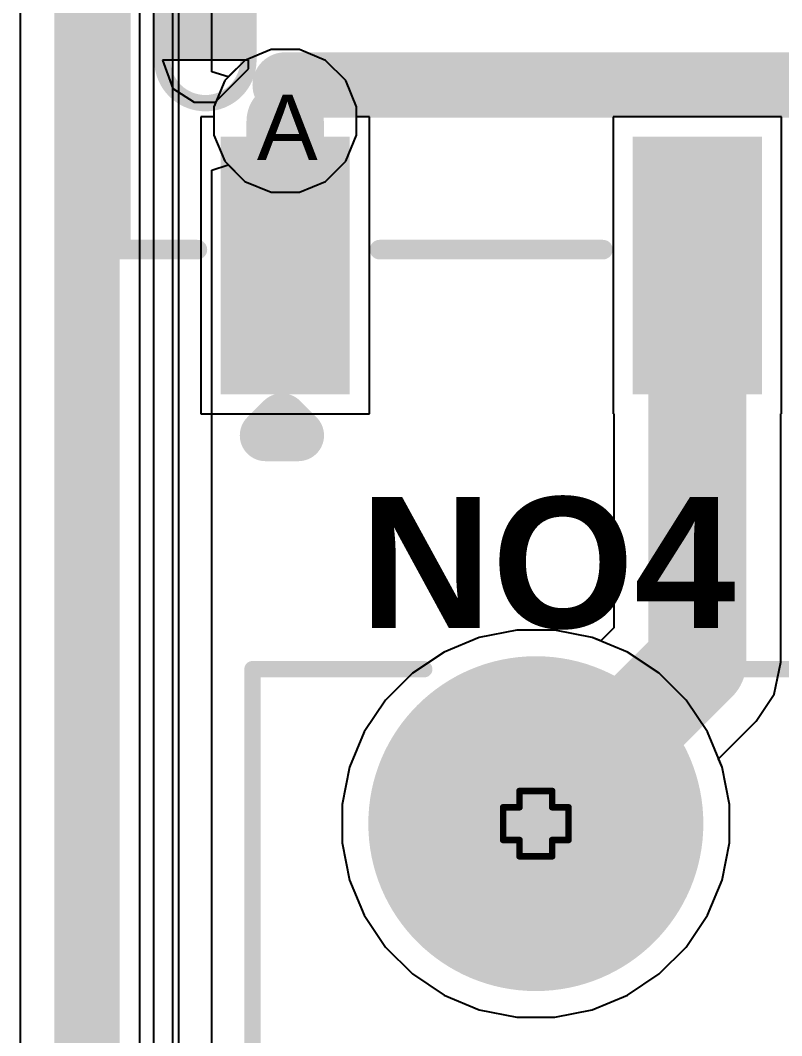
# Model space of a CAD drawing. Header units: inches. Extents: x 0 to 5271, y 0 to 5417.
# Drawn here: x 7.76 to 13.67, y 6.4 to 14.29 of the extents above; entities that cross this region are included whole.
import ezdxf

# ---------------------------------------------------------------- set-up
doc = ezdxf.new("R2010")
doc.units = ezdxf.units.IN
for name, color, linetype in [('Bottom Layer', 5, 'Continuous'), ('Bottom Solder', 6, 'Continuous'), ('Drill Drawing', 1, 'Continuous'), ('L2_GND1', 16, 'Continuous'), ('L3_SIG1', 76, 'Continuous'), ('L4_PWR', 90, 'Continuous'), ('L5_GND2', 156, 'Continuous'), ('L6_SIG2', 130, 'Continuous'), ('L7_GND3', 216, 'Continuous'), ('Multi-Layer', 9, 'Continuous'), ('Pad Holes', 156, 'Continuous'), ('Top Layer', 1, 'Continuous'), ('Top Overlay', 2, 'Continuous'), ('Top Paste', 8, 'Continuous'), ('Top Solder', 216, 'Continuous'), ('Via Holes', 16, 'Continuous')]:
    doc.layers.add(name, color=color, linetype=linetype)
doc.styles.add('Arial', font='', dxfattribs={"height": 0.2})
doc.styles.add('Arial_Bold', font='', dxfattribs={"height": 0.2})
doc.styles.get('Arial').set_extended_font_data('Arial')
doc.styles.get('Arial_Bold').set_extended_font_data('Arial', bold=True)

# ---------------------------------------------------------------- blocks, each defined once
blk = doc.blocks.new('G6K_2F_Y_TR_DC5_516')
at = {"layer": 'Top Layer'}
for points in [[(-4.4, 4.2), (-2.6, 4.2), (-2.6, 3.4), (-4.4, 3.4)], [(-4.4, 1), (-2.6, 1), (-2.6, 0.2), (-4.4, 0.2)]]:
    blk.add_hatch(color=1, dxfattribs=at).paths.add_polyline_path(points)
at = {"layer": 'Top Overlay'}
blk.add_hatch(color=2, dxfattribs=at).paths.add_polyline_path([(-1.905, 4.0849), (-0.5803, 4.0849), (-0.5803, 4.7531), (-1.905, 4.7531)])
at = {"layer": 'Top Paste'}
for points in [[(-4.4, 4.2), (-2.6, 4.2), (-2.6, 3.4), (-4.4, 3.4)], [(-4.4, 1), (-2.6, 1), (-2.6, 0.2), (-4.4, 0.2)]]:
    blk.add_hatch(color=8, dxfattribs=at).paths.add_polyline_path(points)
at = {"layer": 'Top Solder'}
for points in [[(-4.5016, 4.3016), (-2.4984, 4.3016), (-2.4984, 3.2984), (-4.5016, 3.2984)], [(-4.5016, 1.1016), (-2.4984, 1.1016), (-2.4984, 0.0984), (-4.5016, 0.0984)]]:
    blk.add_hatch(color=216, dxfattribs=at).paths.add_polyline_path(points)
at = {"layer": 'Top Overlay'}
for p, q in [((-1.905, 4.7537), (-2.1245, 4.6714)), ((-1.905, 4.0855), (-1.905, 4.7537)), ((-2.1245, 4.6714), (-2.2301, 4.5072)), ((-2.2301, 4.5072), (-2.2301, 4.3425)), ((-2.2301, 4.3425), (-1.9731, 4.0855)), ((-1.9731, 4.0855), (-1.905, 4.0855))]:
    blk.add_line(p, q, dxfattribs=at)
for points in [[(-3.377, 5.0762, 0.1524, 0.1524, 0), (3.377, 5.0762, 0.1524, 0.1524, 0)], [(-3.377, 5.0762, 0.1524, 0.1524, 0), (-3.377, 4.482, 0.1524, 0.1524, 0)], [(-1.905, 4.0855, 0.127, 0.127, -1), (-1.905, 4.7537, 0.127, 0.127, 0)], [(-1.905, 4.7537, 0.127, 0.127, 0), (-0.5803, 4.7537, 0.127, 0.127, 0)], [(-4.8208, 3.9524, 0.4, 0.4, 0), (-4.8208, 3.6984, 0.4, 0.4, 0)], [(-4.8208, 3.9524, 0.4, 0.4, 0), (-4.6938, 3.8254, 0.4, 0.4, 0)], [(-1.905, 4.0855, 0.127, 0.127, 0), (-0.5803, 4.0855, 0.127, 0.127, 0)], [(-4.6938, 3.8254, 0.4, 0.4, 0), (-4.8208, 3.6984, 0.4, 0.4, 0)], [(-3.377, 3.0673, 0.1524, 0.1524, 0), (-3.377, 1.3327, 0.1524, 0.1524, 0)]]:
    blk.add_lwpolyline(points, format="xyseb", dxfattribs=at)
for points in [[(-3.4151, 5.0762, 0.0762, 0.0762, 1), (-3.3389, 5.0762, 0.0762, 0.0762, 1)], [(-3.4151, 5.0762, 0.0762, 0.0762, 1), (-3.3389, 5.0762, 0.0762, 0.0762, 1)], [(-1.9368, 4.7537, 0.0635, 0.0635, 1), (-1.8733, 4.7537, 0.0635, 0.0635, 1)], [(-1.9367, 4.7537, 0.0635, 0.0635, 1), (-1.8733, 4.7537, 0.0635, 0.0635, 1)], [(-3.4151, 4.482, 0.0762, 0.0762, 1), (-3.3389, 4.482, 0.0762, 0.0762, 1)], [(-4.9208, 3.9524, 0.2, 0.2, 1), (-4.7208, 3.9524, 0.2, 0.2, 1)], [(-4.9208, 3.9524, 0.2, 0.2, 1), (-4.7208, 3.9524, 0.2, 0.2, 1)], [(-1.9368, 4.0855, 0.0635, 0.0635, 1), (-1.8733, 4.0855, 0.0635, 0.0635, 1)], [(-1.9367, 4.0855, 0.0635, 0.0635, 1), (-1.8733, 4.0855, 0.0635, 0.0635, 1)], [(-4.7938, 3.8254, 0.2, 0.2, 1), (-4.5938, 3.8254, 0.2, 0.2, 1)], [(-4.7938, 3.8254, 0.2, 0.2, 1), (-4.5938, 3.8254, 0.2, 0.2, 1)], [(-4.9208, 3.6984, 0.2, 0.2, 1), (-4.7208, 3.6984, 0.2, 0.2, 1)], [(-4.9208, 3.6984, 0.2, 0.2, 1), (-4.7208, 3.6984, 0.2, 0.2, 1)], [(-3.4151, 3.0673, 0.0762, 0.0762, 1), (-3.3389, 3.0673, 0.0762, 0.0762, 1)], [(-3.4151, 1.3327, 0.0762, 0.0762, 1), (-3.3389, 1.3327, 0.0762, 0.0762, 1)]]:
    blk.add_lwpolyline(points, format="xyseb", close=True, dxfattribs=at)
blk = doc.blocks.new('DB2ERC_3_5_3P_GN_524')
at = {"layer": 'Bottom Layer'}
h = blk.add_hatch(color=5, dxfattribs=at)
edge = h.paths.add_edge_path()
edge.add_arc((-3.5, 0), 1.25, 0, 360)
at = {"layer": 'Bottom Solder'}
h = blk.add_hatch(color=6, dxfattribs=at)
edge = h.paths.add_edge_path()
edge.add_arc((-3.5, 0), 1.3008, 0, 360)
at = {"layer": 'L2_GND1'}
h = blk.add_hatch(color=16, dxfattribs=at)
edge = h.paths.add_edge_path()
edge.add_arc((-3.5, 0), 1.25, 0, 360)
at = {"layer": 'L3_SIG1'}
h = blk.add_hatch(color=76, dxfattribs=at)
edge = h.paths.add_edge_path()
edge.add_arc((-3.5, 0), 1.25, 0, 360)
at = {"layer": 'L4_PWR'}
h = blk.add_hatch(color=90, dxfattribs=at)
edge = h.paths.add_edge_path()
edge.add_arc((-3.5, 0), 1.25, 0, 360)
at = {"layer": 'L5_GND2'}
h = blk.add_hatch(color=156, dxfattribs=at)
edge = h.paths.add_edge_path()
edge.add_arc((-3.5, 0), 1.25, 0, 360)
at = {"layer": 'L6_SIG2'}
h = blk.add_hatch(color=130, dxfattribs=at)
edge = h.paths.add_edge_path()
edge.add_arc((-3.5, 0), 1.25, 0, 360)
at = {"layer": 'L7_GND3'}
h = blk.add_hatch(color=216, dxfattribs=at)
edge = h.paths.add_edge_path()
edge.add_arc((-3.5, 0), 1.25, 0, 360)
at = {"layer": 'Multi-Layer'}
h = blk.add_hatch(color=9, dxfattribs=at)
edge = h.paths.add_edge_path()
edge.add_arc((-3.5, 0), 1.25, 0, 360)
at = {"layer": 'Pad Holes'}
h = blk.add_hatch(color=7, dxfattribs=at)
edge = h.paths.add_edge_path()
edge.add_arc((-3.5, 0), 0.8, 0, 360)
at = {"layer": 'Top Layer'}
h = blk.add_hatch(color=1, dxfattribs=at)
edge = h.paths.add_edge_path()
edge.add_arc((-3.5, 0), 1.25, 0, 360)
at = {"layer": 'Top Solder'}
h = blk.add_hatch(color=216, dxfattribs=at)
edge = h.paths.add_edge_path()
edge.add_arc((-3.5, 0), 1.3008, 0, 360)
at = {"layer": 'Top Overlay'}
for points in [[(-5.7, -8.001, 0.127, 0.127, 0), (-5.7, 1.2, 0.127, 0.127, 0)], [(-5.7, 1.2, 0.127, 0.127, 0), (-4.3664, 1.2, 0.127, 0.127, 0)], [(-2.6336, 1.2, 0.127, 0.127, 0), (-0.8664, 1.2, 0.127, 0.127, 0)]]:
    blk.add_lwpolyline(points, format="xyseb", dxfattribs=at)
for points in [[(-5.7318, 1.2, 0.0635, 0.0635, 1), (-5.6683, 1.2, 0.0635, 0.0635, 1)], [(-5.7318, 1.2, 0.0635, 0.0635, 1), (-5.6683, 1.2, 0.0635, 0.0635, 1)], [(-4.3982, 1.2, 0.0635, 0.0635, 1), (-4.3347, 1.2, 0.0635, 0.0635, 1)], [(-2.6654, 1.2, 0.0635, 0.0635, 1), (-2.6019, 1.2, 0.0635, 0.0635, 1)]]:
    blk.add_lwpolyline(points, format="xyseb", close=True, dxfattribs=at)

msp = doc.modelspace()

# ---------------------------------------------------------------- hatches: boundary and pattern name
at = {"layer": 'Bottom Layer'}
h = msp.add_hatch(color=5, dxfattribs=at)
edge = h.paths.add_edge_path()
edge.add_arc((9.8192, 13.5117), 0.3, 0, 360)
at = {"layer": 'L2_GND1'}
h = msp.add_hatch(color=16, dxfattribs=at)
edge = h.paths.add_edge_path()
edge.add_arc((9.8192, 13.5117), 0.3, 0, 360)
at = {"layer": 'L3_SIG1'}
h = msp.add_hatch(color=76, dxfattribs=at)
edge = h.paths.add_edge_path()
edge.add_arc((9.8192, 13.5117), 0.3, 0, 360)
at = {"layer": 'L4_PWR'}
h = msp.add_hatch(color=90, dxfattribs=at)
edge = h.paths.add_edge_path()
edge.add_arc((9.8192, 13.5117), 0.3, 0, 360)
at = {"layer": 'L5_GND2'}
h = msp.add_hatch(color=156, dxfattribs=at)
edge = h.paths.add_edge_path()
edge.add_arc((9.8192, 13.5117), 0.3, 0, 360)
at = {"layer": 'L6_SIG2'}
h = msp.add_hatch(color=130, dxfattribs=at)
edge = h.paths.add_edge_path()
edge.add_arc((9.8192, 13.5117), 0.3, 0, 360)
at = {"layer": 'L7_GND3'}
h = msp.add_hatch(color=216, dxfattribs=at)
edge = h.paths.add_edge_path()
edge.add_arc((9.8192, 13.5117), 0.3, 0, 360)
at = {"layer": 'Top Layer'}
h = msp.add_hatch(color=1, dxfattribs=at)
edge = h.paths.add_edge_path()
edge.add_arc((9.8192, 13.5117), 0.3, 0, 360)
msp.add_hatch(color=1, dxfattribs=at).paths.add_polyline_path([(10.1193, 13.5117), (9.5182, 13.5117), (9.5182, 12.7341), (10.1193, 12.7341)])
at = {"layer": 'Via Holes'}
h = msp.add_hatch(color=7, dxfattribs=at)
edge = h.paths.add_edge_path()
edge.add_arc((9.8192, 13.5117), 0.15, 0, 360)

# ---------------------------------------------------------------- linework, layer by layer
at = {"layer": 'Bottom Layer'}
for p, q in [((9.709, 14.0657), (9.5054, 13.9814)), ((9.9294, 14.0657), (9.709, 14.0657)), ((10.133, 13.9814), (9.9294, 14.0657)), ((9.5054, 13.9814), (9.3495, 13.8256)), ((10.2888, 13.8256), (10.133, 13.9814)), ((9.3495, 13.8256), (9.2652, 13.6219)), ((10.3732, 13.6219), (10.2888, 13.8256)), ((9.2652, 13.6219), (9.2652, 13.4015)), ((10.3732, 13.4015), (10.3732, 13.6219)), ((9.2652, 13.4015), (9.3495, 13.1979)), ((10.2888, 13.1979), (10.3732, 13.4015)), ((9.3495, 13.1979), (9.5054, 13.0421)), ((10.133, 13.0421), (10.2888, 13.1979)), ((9.5054, 13.0421), (9.709, 12.9577)), ((9.9294, 12.9577), (10.133, 13.0421)), ((9.709, 12.9577), (9.9294, 12.9577)), ((11.6172, 9.5558), (11.3267, 9.498)), ((11.9135, 9.5558), (11.6172, 9.5558)), ((12.2041, 9.498), (11.9135, 9.5558)), ((11.3267, 9.498), (11.053, 9.3846)), ((12.4778, 9.3846), (12.2041, 9.498)), ((11.053, 9.3846), (10.8066, 9.22)), ((12.7241, 9.22), (12.4778, 9.3846)), ((10.8066, 9.22), (10.5971, 9.0105)), ((12.9336, 9.0105), (12.7241, 9.22)), ((10.5971, 9.0105), (10.4326, 8.7642)), ((13.0982, 8.7642), (12.9336, 9.0105)), ((10.4326, 8.7642), (10.3192, 8.4905)), ((13.2116, 8.4905), (13.0982, 8.7642)), ((10.3192, 8.4905), (10.2614, 8.1999)), ((13.2694, 8.1999), (13.2116, 8.4905)), ((10.2614, 8.1999), (10.2614, 7.9037)), ((13.2694, 7.9037), (13.2694, 8.1999)), ((10.2614, 7.9037), (10.3192, 7.6131)), ((13.2116, 7.6131), (13.2694, 7.9037)), ((10.3192, 7.6131), (10.4326, 7.3394)), ((13.0982, 7.3394), (13.2116, 7.6131)), ((10.4326, 7.3394), (10.5971, 7.0931)), ((12.9336, 7.0931), (13.0982, 7.3394)), ((10.5971, 7.0931), (10.8066, 6.8836)), ((12.7241, 6.8836), (12.9336, 7.0931)), ((10.8066, 6.8836), (11.053, 6.719)), ((12.4778, 6.719), (12.7241, 6.8836)), ((11.053, 6.719), (11.3267, 6.6056)), ((12.2041, 6.6056), (12.4778, 6.719)), ((11.3267, 6.6056), (11.6172, 6.5478)), ((11.9135, 6.5478), (12.2041, 6.6056)), ((11.6172, 6.5478), (11.9135, 6.5478))]:
    msp.add_line(p, q, dxfattribs=at)
at = {"layer": 'Drill Drawing'}
for points in [[(11.6384, 8.1788, 0.0508, 0.0508, 0), (11.6384, 8.3058, 0.0508, 0.0508, 0)], [(11.6384, 8.3058, 0.0508, 0.0508, 0), (11.8924, 8.3058, 0.0508, 0.0508, 0)], [(11.8924, 8.1788, 0.0508, 0.0508, 0), (11.8924, 8.3058, 0.0508, 0.0508, 0)], [(11.5114, 7.9248, 0.0508, 0.0508, 0), (11.5114, 8.1788, 0.0508, 0.0508, 0)], [(11.5114, 8.1788, 0.0508, 0.0508, 0), (11.6384, 8.1788, 0.0508, 0.0508, 0)], [(11.8924, 8.1788, 0.0508, 0.0508, 0), (12.0194, 8.1788, 0.0508, 0.0508, 0)], [(12.0194, 7.9248, 0.0508, 0.0508, 0), (12.0194, 8.1788, 0.0508, 0.0508, 0)], [(11.5114, 7.9248, 0.0508, 0.0508, 0), (11.6384, 7.9248, 0.0508, 0.0508, 0)], [(11.6384, 7.7978, 0.0508, 0.0508, 0), (11.6384, 7.9248, 0.0508, 0.0508, 0)], [(11.8924, 7.9248, 0.0508, 0.0508, 0), (12.0194, 7.9248, 0.0508, 0.0508, 0)], [(11.8924, 7.7978, 0.0508, 0.0508, 0), (11.8924, 7.9248, 0.0508, 0.0508, 0)], [(11.6384, 7.7978, 0.0508, 0.0508, 0), (11.8924, 7.7978, 0.0508, 0.0508, 0)]]:
    msp.add_lwpolyline(points, format="xyseb", dxfattribs=at)
for points in [[(11.6257, 8.3058, 0.0254, 0.0254, 1), (11.6511, 8.3058, 0.0254, 0.0254, 1)], [(11.6257, 8.3058, 0.0254, 0.0254, 1), (11.6511, 8.3058, 0.0254, 0.0254, 1)], [(11.8797, 8.3058, 0.0254, 0.0254, 1), (11.9051, 8.3058, 0.0254, 0.0254, 1)], [(11.8797, 8.3058, 0.0254, 0.0254, 1), (11.9051, 8.3058, 0.0254, 0.0254, 1)], [(11.4987, 8.1788, 0.0254, 0.0254, 1), (11.5241, 8.1788, 0.0254, 0.0254, 1)], [(11.4987, 8.1788, 0.0254, 0.0254, 1), (11.5241, 8.1788, 0.0254, 0.0254, 1)], [(11.6257, 8.1788, 0.0254, 0.0254, 1), (11.6511, 8.1788, 0.0254, 0.0254, 1)], [(11.6257, 8.1788, 0.0254, 0.0254, 1), (11.6511, 8.1788, 0.0254, 0.0254, 1)], [(11.8797, 8.1788, 0.0254, 0.0254, 1), (11.9051, 8.1788, 0.0254, 0.0254, 1)], [(11.8797, 8.1788, 0.0254, 0.0254, 1), (11.9051, 8.1788, 0.0254, 0.0254, 1)], [(12.0067, 8.1788, 0.0254, 0.0254, 1), (12.0321, 8.1788, 0.0254, 0.0254, 1)], [(12.0067, 8.1788, 0.0254, 0.0254, 1), (12.0321, 8.1788, 0.0254, 0.0254, 1)], [(11.4987, 7.9248, 0.0254, 0.0254, 1), (11.5241, 7.9248, 0.0254, 0.0254, 1)], [(11.4987, 7.9248, 0.0254, 0.0254, 1), (11.5241, 7.9248, 0.0254, 0.0254, 1)], [(11.6257, 7.9248, 0.0254, 0.0254, 1), (11.6511, 7.9248, 0.0254, 0.0254, 1)], [(11.6257, 7.9248, 0.0254, 0.0254, 1), (11.6511, 7.9248, 0.0254, 0.0254, 1)], [(11.8797, 7.9248, 0.0254, 0.0254, 1), (11.9051, 7.9248, 0.0254, 0.0254, 1)], [(11.8797, 7.9248, 0.0254, 0.0254, 1), (11.9051, 7.9248, 0.0254, 0.0254, 1)], [(12.0067, 7.9248, 0.0254, 0.0254, 1), (12.0321, 7.9248, 0.0254, 0.0254, 1)], [(12.0067, 7.9248, 0.0254, 0.0254, 1), (12.0321, 7.9248, 0.0254, 0.0254, 1)], [(11.6257, 7.7978, 0.0254, 0.0254, 1), (11.6511, 7.7978, 0.0254, 0.0254, 1)], [(11.6257, 7.7978, 0.0254, 0.0254, 1), (11.6511, 7.7978, 0.0254, 0.0254, 1)], [(11.8797, 7.7978, 0.0254, 0.0254, 1), (11.9051, 7.7978, 0.0254, 0.0254, 1)], [(11.8797, 7.7978, 0.0254, 0.0254, 1), (11.9051, 7.7978, 0.0254, 0.0254, 1)]]:
    msp.add_lwpolyline(points, format="xyseb", close=True, dxfattribs=at)
at = {"layer": 'L2_GND1'}
for p, q in [((8.9916, 47.838), (8.9916, 0.259)), ((9.2506, 13.8933), (9.2506, 20.1302)), ((9.709, 14.0657), (9.5054, 13.9814)), ((9.9294, 14.0657), (9.709, 14.0657)), ((10.133, 13.9814), (9.9294, 14.0657)), ((9.5054, 13.9814), (9.3776, 13.8536)), ((10.2888, 13.8256), (10.133, 13.9814)), ((9.3776, 13.8536), (9.2506, 13.8933)), ((10.3732, 13.6219), (10.2888, 13.8256)), ((10.3732, 13.4015), (10.3732, 13.6219)), ((10.2888, 13.1979), (10.3732, 13.4015)), ((10.133, 13.0421), (10.2888, 13.1979)), ((9.2506, 13.1302), (9.3776, 13.1699)), ((9.2506, 0.259), (9.2506, 13.1302)), ((9.3776, 13.1699), (9.5054, 13.0421)), ((9.5054, 13.0421), (9.709, 12.9577)), ((9.9294, 12.9577), (10.133, 13.0421)), ((9.709, 12.9577), (9.9294, 12.9577)), ((11.6172, 9.5558), (11.3267, 9.498)), ((11.9135, 9.5558), (11.6172, 9.5558)), ((12.2041, 9.498), (11.9135, 9.5558)), ((11.3267, 9.498), (11.053, 9.3846)), ((12.4778, 9.3846), (12.2041, 9.498)), ((11.053, 9.3846), (10.8066, 9.22)), ((12.7241, 9.22), (12.4778, 9.3846)), ((10.8066, 9.22), (10.5971, 9.0105)), ((12.9336, 9.0105), (12.7241, 9.22)), ((10.5971, 9.0105), (10.4326, 8.7642)), ((13.0982, 8.7642), (12.9336, 9.0105)), ((10.4326, 8.7642), (10.3192, 8.4905)), ((13.2116, 8.4905), (13.0982, 8.7642)), ((10.3192, 8.4905), (10.2614, 8.1999)), ((13.2694, 8.1999), (13.2116, 8.4905)), ((10.2614, 8.1999), (10.2614, 7.9037)), ((13.2694, 7.9037), (13.2694, 8.1999)), ((10.2614, 7.9037), (10.3192, 7.6131)), ((13.2116, 7.6131), (13.2694, 7.9037)), ((10.3192, 7.6131), (10.4326, 7.3394)), ((13.0982, 7.3394), (13.2116, 7.6131)), ((10.4326, 7.3394), (10.5971, 7.0931)), ((12.9336, 7.0931), (13.0982, 7.3394)), ((10.5971, 7.0931), (10.8066, 6.8836)), ((12.7241, 6.8836), (12.9336, 7.0931)), ((10.8066, 6.8836), (11.053, 6.719)), ((12.4778, 6.719), (12.7241, 6.8836)), ((11.053, 6.719), (11.3267, 6.6056)), ((12.2041, 6.6056), (12.4778, 6.719)), ((11.3267, 6.6056), (11.6172, 6.5478)), ((11.9135, 6.5478), (12.2041, 6.6056)), ((11.6172, 6.5478), (11.9135, 6.5478))]:
    msp.add_line(p, q, dxfattribs=at)
at = {"layer": 'L3_SIG1'}
for p, q in [((9.709, 14.0657), (9.5054, 13.9814)), ((9.9294, 14.0657), (9.709, 14.0657)), ((10.133, 13.9814), (9.9294, 14.0657)), ((9.5054, 13.9814), (9.3495, 13.8256)), ((10.2888, 13.8256), (10.133, 13.9814)), ((9.3495, 13.8256), (9.2652, 13.6219)), ((10.3732, 13.6219), (10.2888, 13.8256)), ((9.2652, 13.6219), (9.2652, 13.4015)), ((10.3732, 13.4015), (10.3732, 13.6219)), ((9.2652, 13.4015), (9.3495, 13.1979)), ((10.2888, 13.1979), (10.3732, 13.4015)), ((9.3495, 13.1979), (9.5054, 13.0421)), ((10.133, 13.0421), (10.2888, 13.1979)), ((9.5054, 13.0421), (9.709, 12.9577)), ((9.9294, 12.9577), (10.133, 13.0421)), ((9.709, 12.9577), (9.9294, 12.9577)), ((11.6172, 9.5558), (11.3267, 9.498)), ((11.9135, 9.5558), (11.6172, 9.5558)), ((12.2041, 9.498), (11.9135, 9.5558)), ((11.3267, 9.498), (11.053, 9.3846)), ((12.4778, 9.3846), (12.2041, 9.498)), ((11.053, 9.3846), (10.8066, 9.22)), ((12.7241, 9.22), (12.4778, 9.3846)), ((10.8066, 9.22), (10.5971, 9.0105)), ((12.9336, 9.0105), (12.7241, 9.22)), ((10.5971, 9.0105), (10.4326, 8.7642)), ((13.0982, 8.7642), (12.9336, 9.0105)), ((10.4326, 8.7642), (10.3192, 8.4905)), ((13.2116, 8.4905), (13.0982, 8.7642)), ((10.3192, 8.4905), (10.2614, 8.1999)), ((13.2694, 8.1999), (13.2116, 8.4905)), ((10.2614, 8.1999), (10.2614, 7.9037)), ((13.2694, 7.9037), (13.2694, 8.1999)), ((10.2614, 7.9037), (10.3192, 7.6131)), ((13.2116, 7.6131), (13.2694, 7.9037)), ((10.3192, 7.6131), (10.4326, 7.3394)), ((13.0982, 7.3394), (13.2116, 7.6131)), ((10.4326, 7.3394), (10.5971, 7.0931)), ((12.9336, 7.0931), (13.0982, 7.3394)), ((10.5971, 7.0931), (10.8066, 6.8836)), ((12.7241, 6.8836), (12.9336, 7.0931)), ((10.8066, 6.8836), (11.053, 6.719)), ((12.4778, 6.719), (12.7241, 6.8836)), ((11.053, 6.719), (11.3267, 6.6056)), ((12.2041, 6.6056), (12.4778, 6.719)), ((11.3267, 6.6056), (11.6172, 6.5478)), ((11.9135, 6.5478), (12.2041, 6.6056)), ((11.6172, 6.5478), (11.9135, 6.5478))]:
    msp.add_line(p, q, dxfattribs=at)
at = {"layer": 'L4_PWR'}
for p, q in [((8.9477, 4.4704), (8.9477, 38.0238)), ((8.6888, 35.7538), (8.6888, 4.4704)), ((11.6172, 9.5558), (11.3267, 9.498)), ((11.9135, 9.5558), (11.6172, 9.5558)), ((12.2041, 9.498), (11.9135, 9.5558)), ((11.3267, 9.498), (11.053, 9.3846)), ((12.4778, 9.3846), (12.2041, 9.498)), ((11.053, 9.3846), (10.8066, 9.22)), ((12.7241, 9.22), (12.4778, 9.3846)), ((10.8066, 9.22), (10.5971, 9.0105)), ((12.9336, 9.0105), (12.7241, 9.22)), ((10.5971, 9.0105), (10.4326, 8.7642)), ((13.0982, 8.7642), (12.9336, 9.0105)), ((10.4326, 8.7642), (10.3192, 8.4905)), ((13.2116, 8.4905), (13.0982, 8.7642)), ((10.3192, 8.4905), (10.2614, 8.1999)), ((13.2694, 8.1999), (13.2116, 8.4905)), ((10.2614, 8.1999), (10.2614, 7.9037)), ((13.2694, 7.9037), (13.2694, 8.1999)), ((10.2614, 7.9037), (10.3192, 7.6131)), ((13.2116, 7.6131), (13.2694, 7.9037)), ((10.3192, 7.6131), (10.4326, 7.3394)), ((13.0982, 7.3394), (13.2116, 7.6131)), ((10.4326, 7.3394), (10.5971, 7.0931)), ((12.9336, 7.0931), (13.0982, 7.3394)), ((10.5971, 7.0931), (10.8066, 6.8836)), ((12.7241, 6.8836), (12.9336, 7.0931)), ((10.8066, 6.8836), (11.053, 6.719)), ((12.4778, 6.719), (12.7241, 6.8836)), ((11.053, 6.719), (11.3267, 6.6056)), ((12.2041, 6.6056), (12.4778, 6.719)), ((11.3267, 6.6056), (11.6172, 6.5478)), ((11.9135, 6.5478), (12.2041, 6.6056)), ((11.6172, 6.5478), (11.9135, 6.5478))]:
    msp.add_line(p, q, dxfattribs=at)
msp.add_lwpolyline([(9.8192, 13.7911, 0.508, 0.508, 0), (21.4956, 13.7911, 0.508, 0.508, 0)], format="xyseb", dxfattribs=at)
msp.add_lwpolyline([(9.6922, 13.7911, 0.254, 0.254, 1), (9.9462, 13.7911, 0.254, 0.254, 1)], format="xyseb", close=True, dxfattribs=at)
at = {"layer": 'L5_GND2'}
for p, q in [((9.709, 14.0657), (9.5054, 13.9814)), ((9.9294, 14.0657), (9.709, 14.0657)), ((10.133, 13.9814), (9.9294, 14.0657)), ((9.5054, 13.9814), (9.3495, 13.8256)), ((10.2888, 13.8256), (10.133, 13.9814)), ((9.3495, 13.8256), (9.2652, 13.6219)), ((10.3732, 13.6219), (10.2888, 13.8256)), ((9.2652, 13.6219), (9.2652, 13.4015)), ((10.3732, 13.4015), (10.3732, 13.6219)), ((9.2652, 13.4015), (9.3495, 13.1979)), ((10.2888, 13.1979), (10.3732, 13.4015)), ((9.3495, 13.1979), (9.5054, 13.0421)), ((10.133, 13.0421), (10.2888, 13.1979)), ((9.5054, 13.0421), (9.709, 12.9577)), ((9.9294, 12.9577), (10.133, 13.0421)), ((9.709, 12.9577), (9.9294, 12.9577)), ((11.6172, 9.5558), (11.3267, 9.498)), ((11.9135, 9.5558), (11.6172, 9.5558)), ((12.2041, 9.498), (11.9135, 9.5558)), ((11.3267, 9.498), (11.053, 9.3846)), ((12.4778, 9.3846), (12.2041, 9.498)), ((11.053, 9.3846), (10.8066, 9.22)), ((12.7241, 9.22), (12.4778, 9.3846)), ((10.8066, 9.22), (10.5971, 9.0105)), ((12.9336, 9.0105), (12.7241, 9.22)), ((10.5971, 9.0105), (10.4326, 8.7642)), ((13.0982, 8.7642), (12.9336, 9.0105)), ((10.4326, 8.7642), (10.3192, 8.4905)), ((13.2116, 8.4905), (13.0982, 8.7642)), ((10.3192, 8.4905), (10.2614, 8.1999)), ((13.2694, 8.1999), (13.2116, 8.4905)), ((10.2614, 8.1999), (10.2614, 7.9037)), ((13.2694, 7.9037), (13.2694, 8.1999)), ((10.2614, 7.9037), (10.3192, 7.6131)), ((13.2116, 7.6131), (13.2694, 7.9037)), ((10.3192, 7.6131), (10.4326, 7.3394)), ((13.0982, 7.3394), (13.2116, 7.6131)), ((10.4326, 7.3394), (10.5971, 7.0931)), ((12.9336, 7.0931), (13.0982, 7.3394)), ((10.5971, 7.0931), (10.8066, 6.8836)), ((12.7241, 6.8836), (12.9336, 7.0931)), ((10.8066, 6.8836), (11.053, 6.719)), ((12.4778, 6.719), (12.7241, 6.8836)), ((11.053, 6.719), (11.3267, 6.6056)), ((12.2041, 6.6056), (12.4778, 6.719)), ((11.3267, 6.6056), (11.6172, 6.5478)), ((11.9135, 6.5478), (12.2041, 6.6056)), ((11.6172, 6.5478), (11.9135, 6.5478))]:
    msp.add_line(p, q, dxfattribs=at)
at = {"layer": 'L6_SIG2'}
for p, q in [((7.7624, 21.9051), (7.7624, 2.6496)), ((8.7983, 2.7736), (8.7983, 21.9051)), ((9.709, 14.0657), (9.5054, 13.9814)), ((9.9294, 14.0657), (9.709, 14.0657)), ((10.133, 13.9814), (9.9294, 14.0657)), ((9.5054, 13.9814), (9.3495, 13.8256)), ((10.2888, 13.8256), (10.133, 13.9814)), ((9.3495, 13.8256), (9.2652, 13.6219)), ((10.3732, 13.6219), (10.2888, 13.8256)), ((9.2652, 13.6219), (9.2652, 13.4015)), ((10.3732, 13.4015), (10.3732, 13.6219)), ((9.2652, 13.4015), (9.3495, 13.1979)), ((10.2888, 13.1979), (10.3732, 13.4015)), ((9.3495, 13.1979), (9.5054, 13.0421)), ((10.133, 13.0421), (10.2888, 13.1979)), ((9.5054, 13.0421), (9.709, 12.9577)), ((9.9294, 12.9577), (10.133, 13.0421)), ((9.709, 12.9577), (9.9294, 12.9577)), ((11.6172, 9.5558), (11.3267, 9.498)), ((11.9135, 9.5558), (11.6172, 9.5558)), ((12.2041, 9.498), (11.9135, 9.5558)), ((11.3267, 9.498), (11.053, 9.3846)), ((12.4778, 9.3846), (12.2041, 9.498)), ((11.053, 9.3846), (10.8066, 9.22)), ((12.7241, 9.22), (12.4778, 9.3846)), ((10.8066, 9.22), (10.5971, 9.0105)), ((12.9336, 9.0105), (12.7241, 9.22)), ((10.5971, 9.0105), (10.4326, 8.7642)), ((13.0982, 8.7642), (12.9336, 9.0105)), ((10.4326, 8.7642), (10.3192, 8.4905)), ((13.2116, 8.4905), (13.0982, 8.7642)), ((10.3192, 8.4905), (10.2614, 8.1999)), ((13.2694, 8.1999), (13.2116, 8.4905)), ((10.2614, 8.1999), (10.2614, 7.9037)), ((13.2694, 7.9037), (13.2694, 8.1999)), ((10.2614, 7.9037), (10.3192, 7.6131)), ((13.2116, 7.6131), (13.2694, 7.9037)), ((10.3192, 7.6131), (10.4326, 7.3394)), ((13.0982, 7.3394), (13.2116, 7.6131)), ((10.4326, 7.3394), (10.5971, 7.0931)), ((12.9336, 7.0931), (13.0982, 7.3394)), ((10.5971, 7.0931), (10.8066, 6.8836)), ((12.7241, 6.8836), (12.9336, 7.0931)), ((10.8066, 6.8836), (11.053, 6.719)), ((12.4778, 6.719), (12.7241, 6.8836)), ((11.053, 6.719), (11.3267, 6.6056)), ((12.2041, 6.6056), (12.4778, 6.719)), ((11.3267, 6.6056), (11.6172, 6.5478)), ((11.9135, 6.5478), (12.2041, 6.6056)), ((11.6172, 6.5478), (11.9135, 6.5478))]:
    msp.add_line(p, q, dxfattribs=at)
msp.add_lwpolyline([(8.2804, 2.6496, 0.508, 0.508, 0), (8.2804, 21.9051, 0.508, 0.508, 0)], format="xyseb", dxfattribs=at)
at = {"layer": 'L7_GND3'}
for p, q in [((9.709, 14.0657), (9.5054, 13.9814)), ((9.9294, 14.0657), (9.709, 14.0657)), ((10.133, 13.9814), (9.9294, 14.0657)), ((9.5054, 13.9814), (9.3495, 13.8256)), ((10.2888, 13.8256), (10.133, 13.9814)), ((9.3495, 13.8256), (9.2652, 13.6219)), ((10.3732, 13.6219), (10.2888, 13.8256)), ((9.2652, 13.6219), (9.2652, 13.4015)), ((10.3732, 13.4015), (10.3732, 13.6219)), ((9.2652, 13.4015), (9.3495, 13.1979)), ((10.2888, 13.1979), (10.3732, 13.4015)), ((9.3495, 13.1979), (9.5054, 13.0421)), ((10.133, 13.0421), (10.2888, 13.1979)), ((9.5054, 13.0421), (9.709, 12.9577)), ((9.9294, 12.9577), (10.133, 13.0421)), ((9.709, 12.9577), (9.9294, 12.9577)), ((11.6172, 9.5558), (11.3267, 9.498)), ((11.9135, 9.5558), (11.6172, 9.5558)), ((12.2041, 9.498), (11.9135, 9.5558)), ((11.3267, 9.498), (11.053, 9.3846)), ((12.4778, 9.3846), (12.2041, 9.498)), ((11.053, 9.3846), (10.8066, 9.22)), ((12.7241, 9.22), (12.4778, 9.3846)), ((10.8066, 9.22), (10.5971, 9.0105)), ((12.9336, 9.0105), (12.7241, 9.22)), ((10.5971, 9.0105), (10.4326, 8.7642)), ((13.0982, 8.7642), (12.9336, 9.0105)), ((10.4326, 8.7642), (10.3192, 8.4905)), ((13.2116, 8.4905), (13.0982, 8.7642)), ((10.3192, 8.4905), (10.2614, 8.1999)), ((13.2694, 8.1999), (13.2116, 8.4905)), ((10.2614, 8.1999), (10.2614, 7.9037)), ((13.2694, 7.9037), (13.2694, 8.1999)), ((10.2614, 7.9037), (10.3192, 7.6131)), ((13.2116, 7.6131), (13.2694, 7.9037)), ((10.3192, 7.6131), (10.4326, 7.3394)), ((13.0982, 7.3394), (13.2116, 7.6131)), ((10.4326, 7.3394), (10.5971, 7.0931)), ((12.9336, 7.0931), (13.0982, 7.3394)), ((10.5971, 7.0931), (10.8066, 6.8836)), ((12.7241, 6.8836), (12.9336, 7.0931)), ((10.8066, 6.8836), (11.053, 6.719)), ((12.4778, 6.719), (12.7241, 6.8836)), ((11.053, 6.719), (11.3267, 6.6056)), ((12.2041, 6.6056), (12.4778, 6.719)), ((11.3267, 6.6056), (11.6172, 6.5478)), ((11.9135, 6.5478), (12.2041, 6.6056)), ((11.6172, 6.5478), (11.9135, 6.5478))]:
    msp.add_line(p, q, dxfattribs=at)
at = {"layer": 'Top Layer'}
for p, q in [((9.709, 14.0657), (9.5054, 13.9814)), ((9.9294, 14.0657), (9.709, 14.0657)), ((10.133, 13.9814), (9.9294, 14.0657)), ((9.5054, 13.9814), (9.3495, 13.8256)), ((10.2888, 13.8256), (10.133, 13.9814)), ((9.3495, 13.8256), (9.2652, 13.6219)), ((10.3732, 13.6219), (10.2888, 13.8256)), ((9.2652, 13.6219), (9.2652, 13.5427)), ((10.3732, 13.5427), (10.3732, 13.6219)), ((9.2652, 13.5427), (9.1651, 13.5427)), ((9.1651, 13.5427), (9.1651, 11.2347)), ((10.4731, 13.5427), (10.3732, 13.5427)), ((10.4731, 11.2347), (10.4731, 13.5427)), ((13.6732, 13.5427), (12.3652, 13.5427)), ((12.3652, 13.5427), (12.3652, 11.2347)), ((13.6732, 11.2347), (13.6732, 13.5427)), ((9.1651, 11.2347), (10.4731, 11.2347)), ((12.3652, 11.2347), (12.3717, 11.2347)), ((12.3717, 11.2347), (12.3717, 9.5738)), ((13.6666, 9.3056), (13.6666, 11.2347)), ((13.6666, 11.2347), (13.6732, 11.2347)), ((11.6172, 9.5558), (11.3267, 9.498)), ((11.9135, 9.5558), (11.6172, 9.5558)), ((12.2041, 9.498), (11.9135, 9.5558)), ((12.3717, 9.5738), (12.269, 9.4711)), ((11.3267, 9.498), (11.053, 9.3846)), ((12.269, 9.4711), (12.2041, 9.498)), ((11.053, 9.3846), (10.8066, 9.22)), ((13.6173, 9.0578), (13.6666, 9.3056)), ((10.8066, 9.22), (10.5971, 9.0105)), ((10.5971, 9.0105), (10.4326, 8.7642)), ((13.477, 8.8478), (13.6173, 9.0578)), ((13.1847, 8.5555), (13.477, 8.8478)), ((10.4326, 8.7642), (10.3192, 8.4905)), ((13.2116, 8.4905), (13.1847, 8.5555)), ((10.3192, 8.4905), (10.2614, 8.1999)), ((13.2694, 8.1999), (13.2116, 8.4905)), ((10.2614, 8.1999), (10.2614, 7.9037)), ((13.2694, 7.9037), (13.2694, 8.1999)), ((10.2614, 7.9037), (10.3192, 7.6131)), ((13.2116, 7.6131), (13.2694, 7.9037)), ((10.3192, 7.6131), (10.4326, 7.3394)), ((13.0982, 7.3394), (13.2116, 7.6131)), ((10.4326, 7.3394), (10.5971, 7.0931)), ((12.9336, 7.0931), (13.0982, 7.3394)), ((10.5971, 7.0931), (10.8066, 6.8836)), ((12.7241, 6.8836), (12.9336, 7.0931)), ((10.8066, 6.8836), (11.053, 6.719)), ((12.4778, 6.719), (12.7241, 6.8836)), ((11.053, 6.719), (11.3267, 6.6056)), ((12.2041, 6.6056), (12.4778, 6.719)), ((11.3267, 6.6056), (11.6172, 6.5478)), ((11.9135, 6.5478), (12.2041, 6.6056)), ((11.6172, 6.5478), (11.9135, 6.5478))]:
    msp.add_line(p, q, dxfattribs=at)
for points in [[(13.0192, 9.3056, 0.762, 0.762, 0), (13.0192, 12.6681, 0.762, 0.762, 0)], [(11.7654, 8.0518, 0.762, 0.762, 0), (13.0192, 9.3056, 0.762, 0.762, 0)]]:
    msp.add_lwpolyline(points, format="xyseb", dxfattribs=at)
for points in [[(12.8287, 12.6681, 0.381, 0.381, 1), (13.2097, 12.6681, 0.381, 0.381, 1)], [(12.8287, 9.3056, 0.381, 0.381, 1), (13.2097, 9.3056, 0.381, 0.381, 1)], [(12.8287, 9.3056, 0.381, 0.381, 1), (13.2097, 9.3056, 0.381, 0.381, 1)], [(11.5749, 8.0518, 0.381, 0.381, 1), (11.9559, 8.0518, 0.381, 0.381, 1)]]:
    msp.add_lwpolyline(points, format="xyseb", close=True, dxfattribs=at)

# ---------------------------------------------------------------- block references
at = {"rotation": 90}
msp.add_blockref('G6K_2F_Y_TR_DC5_516', (13.6192, 15.8887), dxfattribs=at)
msp.add_blockref('DB2ERC_3_5_3P_GN_524', (15.2654, 8.0518))

# ---------------------------------------------------------------- texts
at = {"layer": 'Drill Drawing', "style": 'Arial'}
msp.add_text('A', height=0.508, dxfattribs=at).set_placement((9.5991, 13.207))
at = {"layer": 'Top Overlay', "style": 'Arial_Bold'}
msp.add_text('NO4', height=1.016, rotation=360, dxfattribs=at).set_placement((10.3995, 9.5731))

doc.saveas('drawing.dxf')
